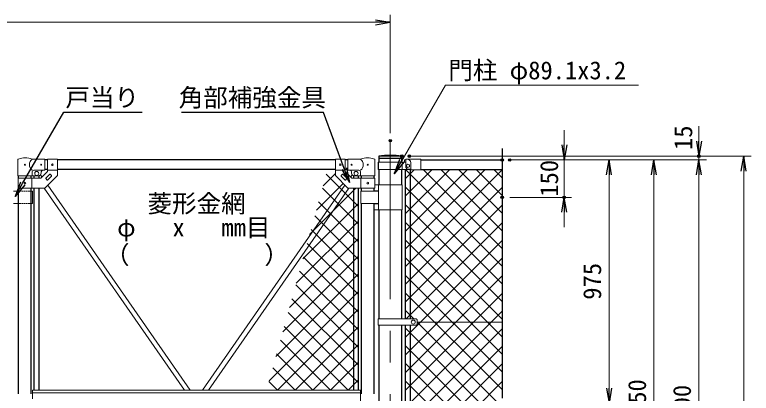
# Model space of a CAD drawing. Units: millimetres, scale not verified. Extents: x -6300 to 6300, y -4455 to 4455.
# Drawn here: x -1965 to 988, y -343 to 1174 of the extents above; entities that cross this region are included whole.
import ezdxf
from ezdxf.enums import TextEntityAlignment as Align

# ---------------------------------------------------------------- set-up
doc = ezdxf.new("R2010")
doc.units = ezdxf.units.MM
doc.header["$LTSCALE"] = 20
doc.header["$PDMODE"] = 32
doc.header["$PDSIZE"] = 10
doc.linetypes.add('USER1', pattern=[50.8, 31.75, -6.35, 6.35, -6.35])
doc.linetypes.add('USER3', pattern=[0.375, 0.25, -0.125])
for name, color, linetype, lineweight in [('0-1_D-STR1', 1, 'Continuous', 25), ('0-2_D-BMK', 2, 'USER1', 13), ('0-6_D-STR3', 3, 'Continuous', 13), ('0-7_0', 3, 'Continuous', 25), ('0-8_D-STR-DIM', 7, 'Continuous', 13), ('0-A_D-STR-TXT', 7, 'Continuous', 25), ('0-B_D-STR2', 7, 'Continuous', 13)]:
    doc.layers.add(name, color=color, linetype=linetype, lineweight=lineweight)
doc.layers.add('0-9_Defpoints', color=7, linetype='Continuous')
doc.styles.add('ＭＳ ゴシック', font='')
doc.styles.get('ＭＳ ゴシック').set_extended_font_data('MS Gothic')

# ---------------------------------------------------------------- blocks, each defined once
blk = doc.blocks.new('_Open')
at = {"layer": '0-7_0', "color": 7}
blk.add_line((-20, 3.333), (0, 0), dxfattribs=at)
blk.add_lwpolyline([(-20, -3.333), (0, 0), (-20, 0)], dxfattribs=at)
blk = doc.blocks.new('MLeader4')
at = {"layer": '0-A_D-STR-TXT'}
blk.add_line((-1925.05, 492.99), (-1963.71, 446.03), dxfattribs=at)
for points in [[(-1933.71, 497.99), (-1768.75, 783.71), (-1464.87, 783.71), (-1454.07, 783.71)], [(-1942.37, 502.99), (-1963.71, 446.03), (-1933.71, 497.99)]]:
    blk.add_lwpolyline(points, dxfattribs=at)
blk = doc.blocks.new('MLeader5')
at = {"layer": '0-A_D-STR-TXT'}
blk.add_line((-634.77, 560.93), (-623.36, 501.18), dxfattribs=at)
for points in [[(-644.15, 557.46), (-727.42, 782.84), (-1285.47, 782.84), (-1296.27, 782.84)], [(-653.53, 554), (-623.36, 501.18), (-644.15, 557.46)]]:
    blk.add_lwpolyline(points, dxfattribs=at)

msp = doc.modelspace()

# ---------------------------------------------------------------- linework, layer by layer
at = {"layer": '0-1_D-STR1'}
for p, q in [((-10.88, 637.76), (-10.88, -362.84)), ((-1834.01, 592.16), (-1844.01, 592.16)), ((-679.81, 592.16), (-1794.01, 592.16)), ((-629.81, 592.16), (-639.81, 592.16)), ((-413.16, 607.16), (-505.66, 607.16)), ((-505.66, 607.16), (-505.66, 598.16)), ((-413.16, 598.16), (-505.66, 598.16)), ((-503.96, 583.75), (-503.96, 598.16)), ((-414.86, 598.16), (-414.86, 583.75)), ((-413.16, 607.16), (-413.16, 598.16)), ((-337.56, 592.16), (-10.88, 592.16)), ((-1834.01, 554.06), (-1844.01, 554.06)), ((-679.81, 554.06), (-1794.01, 554.06)), ((-629.81, 554.06), (-639.81, 554.06)), ((-503.96, 492.21), (-503.96, 553.75)), ((-414.86, 553.75), (-414.86, 492.21)), ((-398.11, -45.34), (-398.11, 553.75)), ((-379.11, -45.34), (-379.11, 552.75)), ((-337.56, 554.16), (-10.88, 554.16)), ((-1949.41, 519.16), (-1949.41, 529.11)), ((-1898.61, 519.16), (-1898.61, 529.11)), ((-1886.51, 519.16), (-1886.51, 529.11)), ((-1867.51, 519.16), (-1867.51, 529.23)), ((-606.31, 519.16), (-606.31, 529.23)), ((-587.31, 519.16), (-587.31, 529.11)), ((-575.21, 519.16), (-575.21, 529.11)), ((-524.41, 519.16), (-524.41, 529.11)), ((-1949.41, -345.34), (-1949.41, 479.16)), ((-1898.61, -345.34), (-1898.61, 479.16)), ((-1886.51, -330.34), (-1886.51, 479.16)), ((-1867.51, -330.34), (-1867.51, 479.16)), ((-606.31, -330.34), (-606.31, 479.16)), ((-587.31, -330.34), (-587.31, 479.16)), ((-575.21, 467.21), (-575.21, 479.16)), ((-524.41, 467.21), (-524.41, 479.16)), ((-575.21, -345.34), (-575.21, 417.21)), ((-524.41, -345.34), (-524.41, 417.21)), ((-503.96, -45.34), (-503.96, 392.21)), ((-414.86, 392.21), (-414.86, -45.34)), ((-503.96, -695.34), (-503.96, -70.34)), ((-414.86, -70.34), (-414.86, -695.34)), ((-398.11, -695.34), (-398.11, -70.34)), ((-379.11, -695.34), (-379.11, -70.34))]:
    msp.add_line(p, q, dxfattribs=at)
msp.add_arc((-459.41, 252.15), 358.01, 82.57743, 97.42257, dxfattribs=at)
at = {"layer": '0-2_D-BMK'}
msp.add_line((-459.41, 669.16), (-459.41, -1897.84), dxfattribs=at)
at = {"layer": '0-6_D-STR3'}
for p, q in [((-1952.56, 529.11), (-1952.56, 592.81)), ((-1844.01, 595.11), (-1895.46, 595.11)), ((-1844.01, 595.11), (-1844.01, 551.11)), ((-1834.01, 595.41), (-1834.01, 545.73)), ((-1834.01, 595.41), (-1794.01, 595.41)), ((-1794.01, 595.41), (-1794.01, 529.16)), ((-679.81, 595.41), (-679.81, 529.16)), ((-639.81, 595.41), (-679.81, 595.41)), ((-639.81, 595.41), (-639.81, 545.73)), ((-629.81, 595.11), (-629.81, 551.11)), ((-629.81, 595.11), (-578.36, 595.11)), ((-521.26, 529.11), (-521.26, 592.81)), ((-402.81, 592.35), (-397.56, 592.35)), ((-402.81, 592.35), (-402.81, 583.75)), ((-397.56, 595.75), (-337.56, 595.75)), ((-397.56, 595.75), (-397.56, 561.45)), ((-337.56, 595.75), (-337.56, 552.75)), ((-508.56, 553.75), (-508.56, 583.75)), ((-397.56, 583.75), (-508.56, 583.75)), ((-506.26, 553.75), (-506.26, 583.75)), ((-412.56, 553.75), (-412.56, 583.75)), ((-391.86, 555.75), (-397.56, 561.45)), ((-394.9, 572.2), (-388.61, 575.84)), ((-394.9, 564.93), (-394.9, 572.2)), ((-394.9, 564.93), (-388.61, 561.29)), ((-382.31, 572.2), (-388.61, 575.84)), ((-382.31, 564.93), (-388.61, 561.29)), ((-382.31, 564.93), (-382.31, 572.2)), ((-377.56, 580.75), (-377.56, 552.75)), ((-1895.46, 529.11), (-1895.46, 544.11)), ((-1844.01, 551.11), (-1888.46, 551.11)), ((-1861.53, 532.48), (-1855.68, 524.06)), ((-1860.58, 519.16), (-1834.01, 545.73)), ((-1859.01, 544.11), (-1859.01, 539.11)), ((-1840.68, 518.57), (-1824.41, 534.83)), ((-1834.01, 550.91), (-1794.01, 550.91)), ((-1823, 534.83), (-1817.34, 529.17)), ((-639.81, 550.91), (-679.81, 550.91)), ((-650.82, 534.83), (-656.48, 529.17)), ((-633.14, 518.57), (-649.41, 534.83)), ((-613.24, 519.16), (-639.81, 545.73)), ((-629.81, 551.11), (-585.36, 551.11)), ((-612.3, 532.48), (-618.14, 524.06)), ((-614.81, 544.11), (-614.81, 539.11)), ((-578.36, 529.11), (-578.36, 544.11)), ((-379.11, 553.75), (-508.56, 553.75)), ((-391.86, 555.75), (-379.11, 555.75)), ((-379.11, 555.75), (-379.11, 552.75)), ((-379.11, 552.75), (-337.56, 552.75)), ((-1952.56, 529.11), (-1895.46, 529.11)), ((-1951.71, 519.16), (-1860.58, 519.16)), ((-1951.71, 519.16), (-1951.71, 479.16)), ((-1896.31, 519.16), (-1896.31, 479.16)), ((-1895.46, 529.11), (-1869.01, 529.11)), ((-1840.68, 517.15), (-1835.02, 511.5)), ((-1833.61, 511.5), (-1817.34, 527.76)), ((-640.22, 511.5), (-656.48, 527.76)), ((-633.14, 517.15), (-638.8, 511.5)), ((-522.11, 519.16), (-613.24, 519.16)), ((-578.36, 529.11), (-604.81, 529.11)), ((-521.26, 529.11), (-578.36, 529.11)), ((-577.51, 519.16), (-577.51, 479.16)), ((-522.11, 519.16), (-522.11, 479.16)), ((-1847.61, 479.16), (-1284.97, -330.34)), ((-1832.48, 490.69), (-1261.83, -330.34)), ((-641.34, 490.69), (-1211.99, -330.34)), ((-626.21, 479.16), (-1188.85, -330.34)), ((-412.56, 492.21), (-522.11, 492.21)), ((-506.52, 392.21), (-506.52, 492.21)), ((-412.56, 392.21), (-412.56, 492.21)), ((-1969.41, 467.21), (-1949.41, 467.21)), ((-1898.61, 467.21), (-1894.31, 467.21)), ((-1894.31, 467.21), (-1894.31, 417.21)), ((-577.51, 467.21), (-506.52, 467.21)), ((-577.51, 467.21), (-577.51, 417.21)), ((-506.52, 467.71), (-524.41, 467.71)), ((-1969.41, 417.21), (-1949.41, 417.21)), ((-1894.31, 417.21), (-1898.61, 417.21)), ((-577.51, 417.21), (-506.52, 417.21)), ((-506.52, 416.71), (-524.41, 416.71)), ((-412.56, 392.21), (-524.41, 392.21)), ((-507.86, -45.34), (-354.27, -45.34)), ((-507.86, -45.34), (-507.86, -70.34)), ((-352.27, -49.34), (-352.27, -66.34)), ((-352.27, -57.84), (-12.48, -57.84)), ((-507.86, -70.34), (-354.27, -70.34)), ((-579.01, -330.34), (-1894.01, -330.34)), ((-1894.01, -330.34), (-1894.01, -365.84)), ((-579.01, -340.84), (-1894.01, -340.84)), ((-579.01, -330.34), (-579.01, -435.34))]:
    msp.add_line(p, q, dxfattribs=at)
at = {"layer": '0-6_D-STR3', "linetype": 'USER3'}
for p, q in [((-1951.48, 467.21), (-1900.68, 467.21)), ((-1951.48, 417.21), (-1900.68, 417.21))]:
    msp.add_line(p, q, dxfattribs=at)
at = {"layer": '0-6_D-STR3'}
for points in [[(-1951.71, 479.16), (-1844.01, 479.16), (-1794.01, 529.16)], [(-522.11, 479.16), (-629.81, 479.16), (-679.81, 529.16)]]:
    msp.add_lwpolyline(points, dxfattribs=at)
for centre, radius in [((-1924.01, 573.11), 2), ((-1859.01, 573.11), 2), ((-1814.01, 573.16), 3.25), ((-659.81, 573.16), 3.25), ((-614.81, 573.11), 2), ((-549.81, 573.11), 2), ((-388.61, 568.56), 6.3), ((-1877.01, 538.11), 8), ((-596.81, 538.11), 8), ((-1924.01, 499.16), 3.25), ((-549.81, 499.16), 3.25), ((-367.27, -57.84), 8)]:
    msp.add_circle(centre, radius, dxfattribs=at)
for centre, radius, start, end in [((-1949.26, 592.81), 3.3, 109.22051, 180), ((-1924.01, 520.38), 80, 69.0916, 109.22051), ((-1877.27, 573.11), 28.55, 129.59418, 230.40582), ((-549.81, 520.38), 80, 70.77949, 110.9084), ((-596.56, 573.11), 28.55, 309.59418, 50.40582), ((-524.56, 592.81), 3.3, 0, 70.77949), ((-392.56, 580.75), 15, 0, 90), ((-1888.46, 544.11), 7, 90, 180), ((-1869.01, 539.11), 10, 270, 0), ((-1852.01, 544.11), 7, 90, 180), ((-1823.71, 534.12), 1, 45, 135), ((-650.11, 534.12), 1, 45, 135), ((-621.81, 544.11), 7, 0, 90), ((-604.81, 539.11), 10, 180, 270), ((-585.36, 544.11), 7, 0, 90), ((-1839.97, 517.86), 1, 135, 225), ((-1834.31, 512.2), 1, 225, 315), ((-1818.05, 528.47), 1, 315, 45), ((-655.77, 528.47), 1, 135, 225), ((-639.51, 512.2), 1, 225, 315), ((-633.85, 517.86), 1, 315, 45), ((-356.83, -49.11), 4.56, 357.20509, 55.92499), ((-356.83, -66.56), 4.56, 304.07499, 2.79491)]:
    msp.add_arc(centre, radius, start, end, dxfattribs=at)
at = {"layer": '0-8_D-STR-DIM'}
for p, q in [((-459.41, 699.16), (-459.41, 1174.2)), ((-519.41, 1144.2), (-3399.41, 1144.2)), ((237.52, 652.16), (237.52, 712.16)), ((777.52, 667.16), (777.52, 727.16)), ((-383.16, 607.16), (807.52, 607.16)), ((-353.16, 607.16), (987.52, 607.16)), ((19.12, 592.16), (267.52, 592.16)), ((19.12, 592.16), (447.52, 592.16)), ((19.12, 592.16), (627.52, 592.16)), ((19.12, 592.16), (807.52, 592.16)), ((49.12, 592.16), (807.52, 592.16)), ((237.52, 592.16), (237.52, 442.16)), ((777.52, 592.16), (777.52, 607.16)), ((417.52, 532.16), (417.52, -322.84)), ((597.52, 532.16), (597.52, -1297.84)), ((777.52, 532.16), (777.52, -1347.84)), ((777.52, 532.16), (777.52, 472.16)), ((957.52, 547.16), (957.52, -1797.84)), ((19.12, 442.16), (267.52, 442.16)), ((237.52, 382.16), (237.52, 322.16))]:
    msp.add_line(p, q, dxfattribs=at)
at = {"layer": '0-9_Defpoints'}
for p in [(-459.41, 669.16), (-413.16, 607.16), (-383.16, 607.16), (-10.88, 592.16), (-10.88, 592.16), (19.12, 592.16), (777.52, 607.16), (-10.88, 442.16), (237.52, 442.16)]:
    msp.add_point(p, dxfattribs=at)
at = {"layer": '0-A_D-STR-TXT', "lineweight": 13}
msp.add_lwpolyline([(535.73, 891.87), (-238.09, 891.87), (-442.33, 538.22)], dxfattribs=at)
at = {"layer": '0-B_D-STR2'}
for p, q in [((-728.77, 488.79), (-679.81, 537.75)), ((-587.31, 405.77), (-716.12, 534.58)), ((-398.11, 447.72), (-291.67, 554.16)), ((-398.11, 377.01), (-220.96, 554.16)), ((-398.11, 306.3), (-150.25, 554.16)), ((-398.11, 235.59), (-79.53, 554.16)), ((-10.88, 166.53), (-398.11, 553.75)), ((-398.11, 518.43), (-363.79, 552.75)), ((-398.11, 164.88), (-10.88, 552.11)), ((-10.88, 237.24), (-327.8, 554.16)), ((-10.88, 307.95), (-257.09, 554.16)), ((-10.88, 378.66), (-186.38, 554.16)), ((-10.88, 449.37), (-115.67, 554.16)), ((-10.88, 520.08), (-44.96, 554.16)), ((-782.76, 293.37), (-596.98, 479.16)), ((-755.77, 391.08), (-648.75, 498.1)), ((-587.31, 335.06), (-731.43, 479.18)), ((-10.88, 95.82), (-398.11, 483.04)), ((-398.11, 94.17), (-10.88, 481.4)), ((-809.76, 195.67), (-587.31, 418.12)), ((-587.31, 264.35), (-746.73, 423.77)), ((-10.88, 25.11), (-398.11, 412.33)), ((-398.11, 23.46), (-10.88, 410.69)), ((-587.31, 193.64), (-762.04, 368.37)), ((-836.76, 97.96), (-587.31, 347.41)), ((-10.88, -45.6), (-398.11, 341.62)), ((-396.19, -45.34), (-10.88, 339.97)), ((-587.31, 122.93), (-777.35, 312.97)), ((-863.76, 0.25), (-587.31, 276.7)), ((-10.88, -116.31), (-398.11, 270.91)), ((-398.11, -117.96), (-10.88, 269.26)), ((-587.31, 52.22), (-792.66, 257.57)), ((-890.76, -97.46), (-587.31, 205.99)), ((-587.31, -18.49), (-807.97, 202.16)), ((-10.88, -187.02), (-398.11, 200.2)), ((-398.11, -188.67), (-10.88, 198.55)), ((-917.76, -195.17), (-587.31, 135.27)), ((-587.31, -89.2), (-823.28, 146.76)), ((-10.88, -257.73), (-398.11, 129.49)), ((-398.11, -259.38), (-10.88, 127.84)), ((-587.31, -159.91), (-838.58, 91.36)), ((-944.75, -292.88), (-587.31, 64.56)), ((-587.31, -230.62), (-853.89, 35.96)), ((-10.88, -328.45), (-398.11, 58.78)), ((-398.11, -330.09), (-10.88, 57.13)), ((-911.5, -330.34), (-587.31, -6.15)), ((-587.31, -301.33), (-869.2, -19.44)), ((-364.7, -45.34), (-398.11, -11.93)), ((-398.11, -400.8), (-10.88, -13.58)), ((-19.95, -390.09), (-352.27, -57.76)), ((-629.02, -330.34), (-884.51, -74.85)), ((-840.79, -330.34), (-587.31, -76.86)), ((-10.88, -469.87), (-398.11, -82.64)), ((-398.11, -471.51), (-10.88, -84.29)), ((-699.73, -330.34), (-899.82, -130.25)), ((-770.08, -330.34), (-587.31, -147.57)), ((-10.88, -540.58), (-398.11, -153.35)), ((-398.11, -542.23), (-10.88, -155)), ((-770.44, -330.34), (-915.13, -185.65)), ((-699.37, -330.34), (-587.31, -218.28)), ((-10.88, -611.29), (-398.11, -224.06)), ((-398.11, -612.94), (-10.88, -225.71)), ((-841.15, -330.34), (-930.43, -241.05)), ((-628.66, -330.34), (-587.31, -288.99)), ((-10.88, -682), (-398.11, -294.77)), ((-911.86, -330.34), (-945.74, -296.46)), ((-398.11, -683.65), (-10.88, -296.42))]:
    msp.add_line(p, q, dxfattribs=at)

# ---------------------------------------------------------------- block references
at = {"layer": '0-8_D-STR-DIM', "xscale": 3, "yscale": 3}
msp.add_blockref('_Open', (-459.41, 1144.2), dxfattribs=at)
for p, rotation in [((237.52, 592.16), 270), ((777.52, 607.16), 270), ((417.52, 592.16), 90), ((597.52, 592.16), 90), ((777.52, 592.16), 90), ((777.52, 592.16), 90), ((957.52, 607.16), 90), ((237.52, 442.16), 90), ((417.52, -382.84), 270)]:
    msp.add_blockref('_Open', p, dxfattribs=dict(at, rotation=rotation))
at = {"layer": '0-A_D-STR-TXT'}
for name in ['MLeader4', 'MLeader5']:
    msp.add_blockref(name, (0, 0), dxfattribs=at)
at = {"layer": '0-A_D-STR-TXT', "xscale": 3, "yscale": 3, "rotation": 239.9931}
msp.add_blockref('_Open', (-443.33, 536.49), dxfattribs=at)

# ---------------------------------------------------------------- texts
at = {"layer": '0-8_D-STR-DIM', "style": 'ＭＳ ゴシック'}
for s, p in [('15', (772.46, 632.02)), ('150', (234.88, 444.89)), ('975', (407.4, 31.95)), ('1950', (587.4, -483.19)), ('2000', (767.4, -505.71))]:
    msp.add_text(s, height=72.14, rotation=90, dxfattribs=at).set_placement(p, align=Align.BOTTOM_LEFT)
at = {"layer": '0-A_D-STR-TXT', "style": 'ＭＳ ゴシック'}
for s, p in [('門柱 φ89.1x3.2', (-227, 893.71)), ('戸当り', (-1761.9, 784.59)), ('角部補強金具', (-1307.8, 784.48)), ('菱形金網', (-1432.79, 359.87)), ('φ   x   mm目', (-1554.62, 263.85)), ('（\u3000\u3000   \u3000\u3000）', (-1603.35, 154.2))]:
    msp.add_text(s, height=72.14, dxfattribs=at).set_placement(p, align=Align.BOTTOM_LEFT)

doc.saveas('drawing.dxf')
